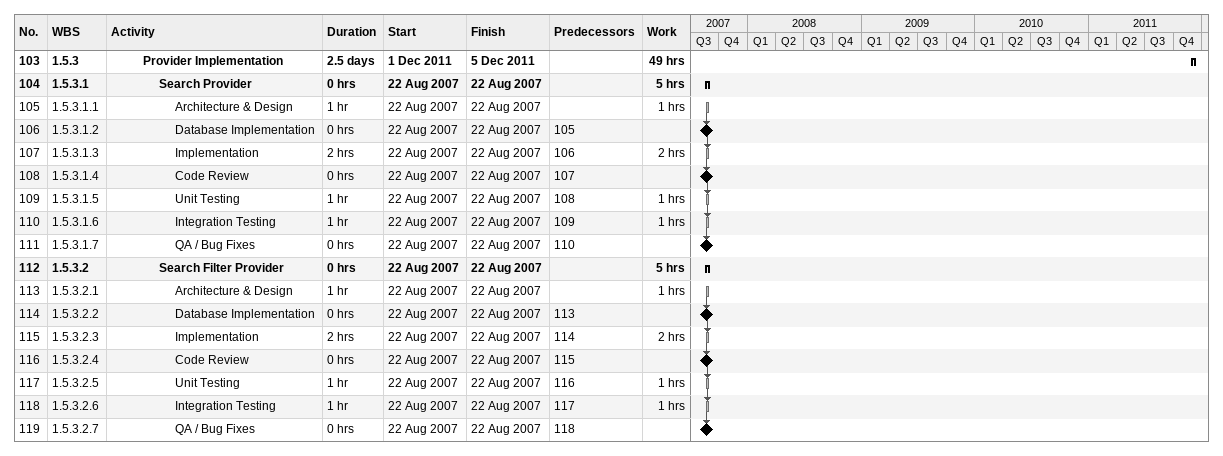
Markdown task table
| ID | WBS | Task | Duration | Start | Finish | Predecessors | Work (h) |
|---|---|---|---|---|---|---|---|
| 103 | 1.5.3 | **Provider Implementation** | 2.5d | 2011-12-01 | 2011-12-05 |  | 49 |
| 104 | 1.5.3.1 | **Search Provider** | 0h | 2007-08-22 | 2007-08-22 |  | 5 |
| 105 | 1.5.3.1.1 | Architecture & Design | 1h | 2007-08-22 | 2007-08-22 |  | 1 |
| 106 | 1.5.3.1.2 | Database Implementation | 0h | 2007-08-22 | 2007-08-22 | 105 |  |
| 107 | 1.5.3.1.3 | Implementation | 2h | 2007-08-22 | 2007-08-22 | 106 | 2 |
| 108 | 1.5.3.1.4 | Code Review | 0h | 2007-08-22 | 2007-08-22 | 107 |  |
| 109 | 1.5.3.1.5 | Unit Testing | 1h | 2007-08-22 | 2007-08-22 | 108 | 1 |
| 110 | 1.5.3.1.6 | Integration Testing | 1h | 2007-08-22 | 2007-08-22 | 109 | 1 |
| 111 | 1.5.3.1.7 | QA / Bug Fixes | 0h | 2007-08-22 | 2007-08-22 | 110 |  |
| 112 | 1.5.3.2 | **Search Filter Provider** | 0h | 2007-08-22 | 2007-08-22 |  | 5 |
| 113 | 1.5.3.2.1 | Architecture & Design | 1h | 2007-08-22 | 2007-08-22 |  | 1 |
| 114 | 1.5.3.2.2 | Database Implementation | 0h | 2007-08-22 | 2007-08-22 | 113 |  |
| 115 | 1.5.3.2.3 | Implementation | 2h | 2007-08-22 | 2007-08-22 | 114 | 2 |
| 116 | 1.5.3.2.4 | Code Review | 0h | 2007-08-22 | 2007-08-22 | 115 |  |
| 117 | 1.5.3.2.5 | Unit Testing | 1h | 2007-08-22 | 2007-08-22 | 116 | 1 |
| 118 | 1.5.3.2.6 | Integration Testing | 1h | 2007-08-22 | 2007-08-22 | 117 | 1 |
| 119 | 1.5.3.2.7 | QA / Bug Fixes | 0h | 2007-08-22 | 2007-08-22 | 118 |  |
